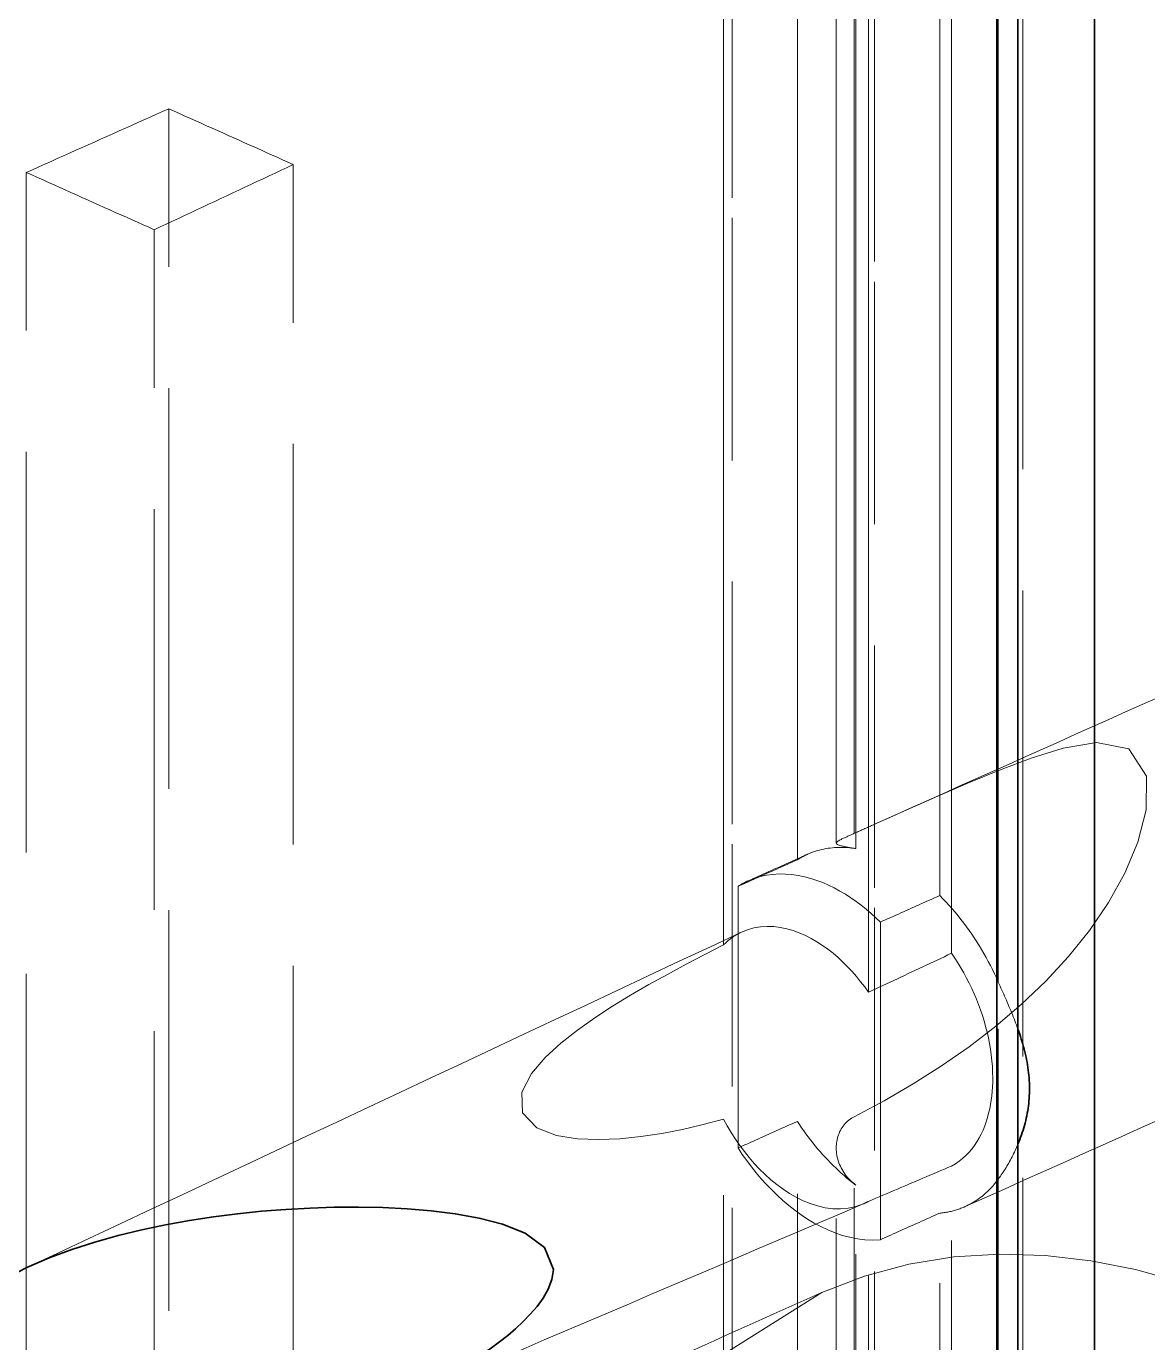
# Model space of a CAD drawing. Header units: millimetres. Extents: x 10 to 410, y 10 to 287.
# Drawn here: x 309.879 to 312.192, y 200.867 to 203.581 of the extents above; entities that cross this region are included whole.
import ezdxf

# ---------------------------------------------------------------- set-up
doc = ezdxf.new("R2010")
doc.units = ezdxf.units.MM
doc.linetypes.add('DASHED', pattern=[0.75, 0.5, -0.25])
doc.layers.add('HIDDEN', color=8, linetype='DASHED', lineweight=18)
doc.layers.add('VISIBLE', color=7, linetype='CONTINUOUS', lineweight=35)

msp = doc.modelspace()

# ---------------------------------------------------------------- linework, layer by layer
at = {"layer": 'HIDDEN'}
for points in [[(311.5872, 201.917), (311.5872, 202.2406), (311.5872, 202.5642), (311.5872, 202.8878), (311.5872, 203.2114), (311.5872, 203.535), (311.5872, 203.8586), (311.5872, 204.1822), (311.5872, 204.5058), (311.5872, 204.8294), (311.5872, 205.1531), (311.5872, 205.4767), (311.5872, 205.8003), (311.5872, 206.1239), (311.5872, 206.4475), (311.5872, 206.7711), (311.5872, 207.0947), (311.5872, 207.4183), (311.5872, 207.7419), (311.5872, 208.0655), (311.5872, 208.3892), (311.5872, 208.7128), (311.5872, 209.0364), (311.5872, 209.36)], [(311.5499, 201.8967), (311.5499, 202.2194), (311.5499, 202.542), (311.5499, 202.8647), (311.5499, 203.1873), (311.5499, 203.51), (311.5499, 203.8326), (311.5499, 204.1553), (311.5499, 204.4779), (311.5499, 204.8006), (311.5499, 205.1232), (311.5499, 205.4459), (311.5499, 205.7685), (311.5499, 206.0912), (311.5499, 206.4138), (311.5499, 206.7365), (311.5499, 207.0591), (311.5499, 207.3817), (311.5499, 207.7044), (311.5499, 208.027), (311.5499, 208.3497), (311.5499, 208.6723), (311.5499, 208.995), (311.5499, 209.3176)], [(311.8842, 201.6104), (311.8842, 201.9378), (311.8842, 202.2653), (311.8842, 202.5928), (311.8842, 202.9203), (311.8842, 203.2477), (311.8842, 203.5752), (311.8842, 203.9027), (311.8842, 204.2302), (311.8842, 204.5576), (311.8842, 204.8851), (311.8842, 205.2126), (311.8842, 205.54), (311.8842, 205.8675), (311.8842, 206.195), (311.8842, 206.5225), (311.8842, 206.8499), (311.8842, 207.1774), (311.8842, 207.5049), (311.8842, 207.8324), (311.8842, 208.1598), (311.8842, 208.4873), (311.8842, 208.8148), (311.8842, 209.1423)], [(311.8842, 175.1076), (311.8842, 176.5873), (311.8842, 178.0671), (311.8842, 179.5469), (311.8842, 181.0266), (311.8842, 182.5064), (311.8842, 183.9862), (311.8842, 185.4659), (311.8842, 186.9457), (311.8842, 188.4255), (311.8842, 189.9053), (311.8842, 191.385), (311.8842, 192.8648), (311.8842, 194.3446), (311.8842, 195.8243), (311.8842, 197.3041), (311.8842, 198.7839), (311.8842, 200.2636), (311.8842, 201.7434), (311.8842, 203.2232), (311.8842, 204.7029), (311.8842, 206.1827), (311.8842, 207.6625), (311.8842, 209.1423)], [(311.3177, 201.687), (311.3177, 201.9281), (311.3177, 202.1691), (311.3177, 202.4102), (311.3177, 202.6513), (311.3177, 202.8923), (311.3177, 203.1334), (311.3177, 203.3745), (311.3177, 203.6155), (311.3177, 203.8566), (311.3177, 204.0976), (311.3177, 204.3387), (311.3177, 204.5798), (311.3177, 204.8208), (311.3177, 205.0619), (311.3177, 205.3029), (311.3177, 205.544), (311.3177, 205.7851), (311.3177, 206.0261), (311.3177, 206.2672), (311.3177, 206.5082), (311.3177, 206.7493), (311.3177, 206.9904), (311.3177, 207.2314)], [(311.7878, 201.6696), (311.7878, 201.9089), (311.7878, 202.1483), (311.7878, 202.3876), (311.7878, 202.6269), (311.7878, 202.8663), (311.7878, 203.1056), (311.7878, 203.3449), (311.7878, 203.5843), (311.7878, 203.8236), (311.7878, 204.0629), (311.7878, 204.3023), (311.7878, 204.5416), (311.7878, 204.7809), (311.7878, 205.0203), (311.7878, 205.2596), (311.7878, 205.4989), (311.7878, 205.7383), (311.7878, 205.9776), (311.7878, 206.2169), (311.7878, 206.4563), (311.7878, 206.6956), (311.7878, 206.9349), (311.7878, 207.1743)], [(311.4698, 201.8625), (311.4698, 202.0929), (311.4698, 202.3233), (311.4698, 202.5537), (311.4698, 202.7841), (311.4698, 203.0145), (311.4698, 203.245), (311.4698, 203.4754), (311.4698, 203.7058), (311.4698, 203.9362), (311.4698, 204.1666), (311.4698, 204.397), (311.4698, 204.6275), (311.4698, 204.8579), (311.4698, 205.0883), (311.4698, 205.3187), (311.4698, 205.5491), (311.4698, 205.7795), (311.4698, 206.01), (311.4698, 206.2404), (311.4698, 206.4708), (311.4698, 206.7012), (311.4698, 206.9316), (311.4698, 207.162)], [(311.5904, 201.8855), (311.5904, 202.1126), (311.5904, 202.3396), (311.5904, 202.5667), (311.5904, 202.7938), (311.5904, 203.0208), (311.5904, 203.2479), (311.5904, 203.475), (311.5904, 203.702), (311.5904, 203.9291), (311.5904, 204.1561), (311.5904, 204.3832), (311.5904, 204.6103), (311.5904, 204.8373), (311.5904, 205.0644), (311.5904, 205.2915), (311.5904, 205.5185), (311.5904, 205.7456), (311.5904, 205.9727), (311.5904, 206.1997), (311.5904, 206.4268), (311.5904, 206.6539), (311.5904, 206.8809), (311.5904, 207.108)], [(311.3352, 177.3988), (311.3352, 178.6902), (311.3352, 179.9816), (311.3352, 181.2731), (311.3352, 182.5645), (311.3352, 183.856), (311.3352, 185.1474), (311.3352, 186.4388), (311.3352, 187.7303), (311.3352, 189.0217), (311.3352, 190.3131), (311.3352, 191.6046), (311.3352, 192.896), (311.3352, 194.1874), (311.3352, 195.4789), (311.3352, 196.7703), (311.3352, 198.0617), (311.3352, 199.3532), (311.3352, 200.6446), (311.3352, 201.936), (311.3352, 203.2275), (311.3352, 204.5189), (311.3352, 205.8103), (311.3352, 207.1018)], [(311.6165, 201.5891), (311.6165, 201.8286), (311.6165, 202.0681), (311.6165, 202.3076), (311.6165, 202.5471), (311.6165, 202.7866), (311.6165, 203.0261), (311.6165, 203.2656), (311.6165, 203.5051), (311.6165, 203.7446), (311.6165, 203.9841), (311.6165, 204.2236), (311.6165, 204.4631), (311.6165, 204.7026), (311.6165, 204.9421), (311.6165, 205.1816), (311.6165, 205.4211), (311.6165, 205.6606), (311.6165, 205.9001), (311.6165, 206.1396), (311.6165, 206.3791), (311.6165, 206.6186), (311.6165, 206.8581), (311.6165, 207.0976)], [(311.7633, 201.7887), (311.7633, 202.0166), (311.7633, 202.2445), (311.7633, 202.4724), (311.7633, 202.7003), (311.7633, 202.9282), (311.7633, 203.1561), (311.7633, 203.384), (311.7633, 203.6119), (311.7633, 203.8398), (311.7633, 204.0677), (311.7633, 204.2956), (311.7633, 204.5236), (311.7633, 204.7515), (311.7633, 204.9794), (311.7633, 205.2073), (311.7633, 205.4352), (311.7633, 205.6631), (311.7633, 205.891), (311.7633, 206.1189), (311.7633, 206.3468), (311.7633, 206.5747), (311.7633, 206.8026), (311.7633, 207.0305)], [(311.6287, 177.2673), (311.6287, 178.5587), (311.6287, 179.8501), (311.6287, 181.1416), (311.6287, 182.433), (311.6287, 183.7245), (311.6287, 185.0159), (311.6287, 186.3073), (311.6287, 187.5988), (311.6287, 188.8902), (311.6287, 190.1816), (311.6287, 191.4731), (311.6287, 192.7645), (311.6287, 194.0559), (311.6287, 195.3474), (311.6287, 196.6388), (311.6287, 197.9302), (311.6287, 199.2217), (311.6287, 200.5131), (311.6287, 201.8045), (311.6287, 203.096), (311.6287, 204.3874), (311.6287, 205.6788), (311.6287, 206.9703)], [(311.935, 177.7031), (311.935, 178.9139), (311.935, 180.1246), (311.935, 181.3353), (311.935, 182.546), (311.935, 183.7567), (311.935, 184.9675), (311.935, 186.1782), (311.935, 187.3889), (311.935, 188.5996), (311.935, 189.8104), (311.935, 191.0211), (311.935, 192.2318), (311.935, 193.4425), (311.935, 194.6532), (311.935, 195.864), (311.935, 197.0747), (311.935, 198.2854), (311.935, 199.4961), (311.935, 200.7068), (311.935, 201.9176), (311.935, 203.1283), (311.935, 204.339), (311.935, 205.5497)], [(309.8794, 203.2797), (309.8922, 203.2854), (309.905, 203.2911), (309.9178, 203.2968), (309.9305, 203.3025), (309.9433, 203.3083), (309.9561, 203.314), (309.9688, 203.3197), (309.9816, 203.3254), (309.9944, 203.3311), (310.0071, 203.3368), (310.0199, 203.3425), (310.0327, 203.3483), (310.0454, 203.354), (310.0582, 203.3597), (310.071, 203.3654), (310.0837, 203.3711), (310.0965, 203.3768), (310.1093, 203.3826), (310.122, 203.3883), (310.1348, 203.394), (310.1476, 203.3997), (310.1603, 203.4054), (310.1731, 203.4111)], [(310.1731, 203.4111), (310.1843, 203.4061), (310.1955, 203.4011), (310.2066, 203.3961), (310.2178, 203.3911), (310.229, 203.3861), (310.2401, 203.3811), (310.2513, 203.3761), (310.2625, 203.3711), (310.2736, 203.3661), (310.2848, 203.3611), (310.296, 203.3561), (310.3071, 203.3511), (310.3183, 203.3461), (310.3295, 203.3411), (310.3406, 203.3361), (310.3518, 203.3311), (310.363, 203.3261), (310.3742, 203.3211), (310.3853, 203.3161), (310.3965, 203.3111), (310.4077, 203.3061), (310.4188, 203.3011), (310.43, 203.2961)], [(310.1731, 178.6586), (310.1731, 179.7348), (310.1731, 180.811), (310.1731, 181.8872), (310.1731, 182.9634), (310.1731, 184.0396), (310.1731, 185.1158), (310.1731, 186.192), (310.1731, 187.2682), (310.1731, 188.3444), (310.1731, 189.4206), (310.1731, 190.4968), (310.1731, 191.573), (310.1731, 192.6492), (310.1731, 193.7254), (310.1731, 194.8016), (310.1731, 195.8778), (310.1731, 196.954), (310.1731, 198.0302), (310.1731, 199.1064), (310.1731, 200.1826), (310.1731, 201.2587), (310.1731, 202.3349), (310.1731, 203.4111)], [(310.43, 203.2961), (310.4175, 203.2902), (310.4051, 203.2844), (310.3926, 203.2785), (310.3801, 203.2727), (310.3677, 203.2668), (310.3552, 203.261), (310.3427, 203.2551), (310.3303, 203.2493), (310.3178, 203.2434), (310.3054, 203.2376), (310.2929, 203.2317), (310.2804, 203.2259), (310.268, 203.22), (310.2555, 203.2141), (310.243, 203.2083), (310.2306, 203.2024), (310.2181, 203.1966), (310.2056, 203.1907), (310.1932, 203.1849), (310.1807, 203.179), (310.1682, 203.1732), (310.1558, 203.1673), (310.1433, 203.1615)], [(310.43, 178.5436), (310.43, 179.6198), (310.43, 180.696), (310.43, 181.7722), (310.43, 182.8484), (310.43, 183.9246), (310.43, 185.0007), (310.43, 186.0769), (310.43, 187.1531), (310.43, 188.2293), (310.43, 189.3055), (310.43, 190.3817), (310.43, 191.4579), (310.43, 192.5341), (310.43, 193.6103), (310.43, 194.6865), (310.43, 195.7627), (310.43, 196.8389), (310.43, 197.9151), (310.43, 198.9913), (310.43, 200.0675), (310.43, 201.1437), (310.43, 202.2199), (310.43, 203.2961)], [(309.8794, 203.2797), (309.8909, 203.2745), (309.9024, 203.2694), (309.9139, 203.2643), (309.9253, 203.2591), (309.9368, 203.254), (309.9483, 203.2488), (309.9598, 203.2437), (309.9712, 203.2386), (309.9827, 203.2334), (309.9942, 203.2283), (310.0056, 203.2231), (310.0171, 203.218), (310.0286, 203.2129), (310.0401, 203.2077), (310.0515, 203.2026), (310.063, 203.1975), (310.0745, 203.1923), (310.086, 203.1872), (310.0974, 203.182), (310.1089, 203.1769), (310.1204, 203.1718), (310.1318, 203.1666), (310.1433, 203.1615)], [(309.8794, 178.5272), (309.8794, 179.6034), (309.8794, 180.6796), (309.8794, 181.7558), (309.8794, 182.832), (309.8794, 183.9082), (309.8794, 184.9843), (309.8794, 186.0605), (309.8794, 187.1367), (309.8794, 188.2129), (309.8794, 189.2891), (309.8794, 190.3653), (309.8794, 191.4415), (309.8794, 192.5177), (309.8794, 193.5939), (309.8794, 194.6701), (309.8794, 195.7463), (309.8794, 196.8225), (309.8794, 197.8987), (309.8794, 198.9749), (309.8794, 200.0511), (309.8794, 201.1273), (309.8794, 202.2035), (309.8794, 203.2797)], [(310.1433, 178.409), (310.1433, 179.4852), (310.1433, 180.5614), (310.1433, 181.6376), (310.1433, 182.7138), (310.1433, 183.79), (310.1433, 184.8662), (310.1433, 185.9424), (310.1433, 187.0185), (310.1433, 188.0947), (310.1433, 189.1709), (310.1433, 190.2471), (310.1433, 191.3233), (310.1433, 192.3995), (310.1433, 193.4757), (310.1433, 194.5519), (310.1433, 195.6281), (310.1433, 196.7043), (310.1433, 197.7805), (310.1433, 198.8567), (310.1433, 199.9329), (310.1433, 201.0091), (310.1433, 202.0853), (310.1433, 203.1615)], [(311.6324, 201.9372), (311.6667, 201.9525), (311.7009, 201.9679), (311.7352, 201.9832), (311.7695, 201.9986), (311.8037, 202.0139), (311.838, 202.0292), (311.8723, 202.0446), (311.9066, 202.0599), (311.9408, 202.0753), (311.9751, 202.0906), (312.0094, 202.1059), (312.0436, 202.1213), (312.0779, 202.1366), (312.1122, 202.152), (312.1464, 202.1673), (312.1807, 202.1827), (312.215, 202.198), (312.2492, 202.2133), (312.2835, 202.2287), (312.3178, 202.244), (312.3521, 202.2594), (312.3863, 202.2747), (312.4206, 202.29)], [(311.5872, 201.3327), (311.6485, 201.3653), (311.7084, 201.4001), (311.767, 201.4372), (311.8239, 201.4768), (311.8789, 201.519), (311.9317, 201.564), (311.9819, 201.6119), (312.0289, 201.6628), (312.0723, 201.7169), (312.1114, 201.7742), (312.1451, 201.8348), (312.1721, 201.8986), (312.1895, 201.9657), (312.1899, 202.0347), (312.1535, 202.0912), (312.0864, 202.104), (312.0181, 202.0923), (311.9519, 202.0718), (311.887, 202.0474), (311.8228, 202.021), (311.7592, 201.9935), (311.6957, 201.9655), (311.6324, 201.9372)], [(311.6324, 201.9372), (311.6304, 201.9363), (311.6285, 201.9354), (311.6265, 201.9346), (311.6245, 201.9337), (311.6226, 201.9328), (311.6206, 201.9319), (311.6187, 201.931), (311.6167, 201.9302), (311.6147, 201.9293), (311.6128, 201.9284), (311.6108, 201.9275), (311.6088, 201.9266), (311.6069, 201.9258), (311.6049, 201.9249), (311.6029, 201.924), (311.601, 201.9231), (311.599, 201.9222), (311.597, 201.9214), (311.5951, 201.9205), (311.5931, 201.9196), (311.5912, 201.9187), (311.5892, 201.9178), (311.5872, 201.917)], [(311.5499, 201.8967), (311.5506, 201.8984), (311.552, 201.8997), (311.5535, 201.9008), (311.5551, 201.9018), (311.5567, 201.9027), (311.5584, 201.9036), (311.56, 201.9044), (311.5617, 201.9053), (311.5634, 201.9061), (311.5651, 201.9069), (311.5668, 201.9077), (311.5685, 201.9085), (311.5702, 201.9093), (311.5719, 201.91), (311.5736, 201.9108), (311.5753, 201.9116), (311.577, 201.9124), (311.5787, 201.9131), (311.5804, 201.9139), (311.5821, 201.9147), (311.5838, 201.9154), (311.5855, 201.9162), (311.5872, 201.917)], [(311.5904, 201.8855), (311.5886, 201.8858), (311.5868, 201.8861), (311.5849, 201.8864), (311.5831, 201.8867), (311.5812, 201.887), (311.5794, 201.8873), (311.5775, 201.8877), (311.5757, 201.888), (311.5739, 201.8883), (311.572, 201.8887), (311.5702, 201.8891), (311.5684, 201.8894), (311.5666, 201.8898), (311.5647, 201.8902), (311.5629, 201.8906), (311.5611, 201.8911), (311.5593, 201.8915), (311.5575, 201.8921), (311.5557, 201.8926), (311.554, 201.8933), (311.5523, 201.894), (311.5507, 201.8951), (311.5499, 201.8967)], [(311.3683, 201.819), (311.3736, 201.8214), (311.3789, 201.8237), (311.3843, 201.8261), (311.3896, 201.8285), (311.3949, 201.8309), (311.4002, 201.8333), (311.4055, 201.8356), (311.4109, 201.838), (311.4162, 201.8404), (311.4215, 201.8428), (311.4268, 201.8452), (311.4321, 201.8475), (311.4375, 201.8499), (311.4428, 201.8523), (311.4481, 201.8547), (311.4534, 201.8571), (311.4587, 201.8595), (311.4641, 201.8618), (311.4694, 201.8642), (311.4747, 201.8666), (311.48, 201.869), (311.4853, 201.8714), (311.4907, 201.8737)], [(311.4698, 201.8625), (311.4706, 201.863), (311.4715, 201.8636), (311.4724, 201.8641), (311.4733, 201.8646), (311.4742, 201.8652), (311.475, 201.8657), (311.4759, 201.8662), (311.4768, 201.8667), (311.4777, 201.8672), (311.4786, 201.8677), (311.4795, 201.8682), (311.4804, 201.8687), (311.4814, 201.8692), (311.4823, 201.8697), (311.4832, 201.8702), (311.4841, 201.8706), (311.485, 201.8711), (311.486, 201.8716), (311.4869, 201.872), (311.4878, 201.8725), (311.4888, 201.8729), (311.4897, 201.8733), (311.4907, 201.8737)], [(311.4907, 201.8737), (311.4947, 201.8755), (311.4988, 201.8771), (311.503, 201.8787), (311.5072, 201.8801), (311.5114, 201.8814), (311.5157, 201.8825), (311.52, 201.8836), (311.5243, 201.8845), (311.5287, 201.8854), (311.5331, 201.8861), (311.5375, 201.8867), (311.5419, 201.8872), (311.5463, 201.8875), (311.5507, 201.8878), (311.5551, 201.888), (311.5596, 201.888), (311.564, 201.888), (311.5684, 201.8878), (311.5728, 201.8875), (311.5773, 201.8872), (311.5817, 201.8867), (311.5861, 201.8862), (311.5904, 201.8855)], [(311.3474, 201.8077), (311.3527, 201.8101), (311.358, 201.8124), (311.3634, 201.8148), (311.3687, 201.8172), (311.374, 201.8196), (311.3793, 201.822), (311.3846, 201.8244), (311.39, 201.8267), (311.3953, 201.8291), (311.4006, 201.8315), (311.4059, 201.8339), (311.4112, 201.8363), (311.4166, 201.8386), (311.4219, 201.841), (311.4272, 201.8434), (311.4325, 201.8458), (311.4378, 201.8482), (311.4432, 201.8505), (311.4485, 201.8529), (311.4538, 201.8553), (311.4591, 201.8577), (311.4644, 201.8601), (311.4698, 201.8625)], [(311.3474, 201.8077), (311.3483, 201.8082), (311.3491, 201.8088), (311.35, 201.8093), (311.3509, 201.8099), (311.3518, 201.8104), (311.3527, 201.8109), (311.3536, 201.8114), (311.3545, 201.812), (311.3554, 201.8125), (311.3563, 201.813), (311.3572, 201.8135), (311.3581, 201.814), (311.359, 201.8144), (311.3599, 201.8149), (311.3608, 201.8154), (311.3618, 201.8159), (311.3627, 201.8163), (311.3636, 201.8168), (311.3645, 201.8172), (311.3655, 201.8177), (311.3664, 201.8181), (311.3673, 201.8185), (311.3683, 201.819)], [(311.3683, 201.819), (311.3805, 201.8239), (311.3931, 201.8277), (311.406, 201.8305), (311.4191, 201.8324), (311.4322, 201.8332), (311.4454, 201.833), (311.4585, 201.832), (311.4716, 201.8301), (311.4845, 201.8275), (311.4972, 201.8241), (311.5098, 201.82), (311.5221, 201.8153), (311.5342, 201.8101), (311.546, 201.8043), (311.5576, 201.798), (311.5689, 201.7913), (311.58, 201.7841), (311.5908, 201.7766), (311.6014, 201.7687), (311.6117, 201.7604), (311.6217, 201.7519), (311.6315, 201.743), (311.641, 201.7339)], [(311.3474, 201.2682), (311.3474, 201.2917), (311.3474, 201.3151), (311.3474, 201.3386), (311.3474, 201.362), (311.3474, 201.3855), (311.3474, 201.4089), (311.3474, 201.4324), (311.3474, 201.4559), (311.3474, 201.4793), (311.3474, 201.5028), (311.3474, 201.5262), (311.3474, 201.5497), (311.3474, 201.5731), (311.3474, 201.5966), (311.3474, 201.62), (311.3474, 201.6435), (311.3474, 201.6669), (311.3474, 201.6904), (311.3474, 201.7139), (311.3474, 201.7373), (311.3474, 201.7608), (311.3474, 201.7842), (311.3474, 201.8077)], [(311.641, 201.7339), (311.6463, 201.7363), (311.6516, 201.7387), (311.6569, 201.741), (311.6623, 201.7434), (311.6676, 201.7458), (311.6729, 201.7482), (311.6782, 201.7506), (311.6835, 201.7529), (311.6889, 201.7553), (311.6942, 201.7577), (311.6995, 201.7601), (311.7048, 201.7625), (311.7101, 201.7649), (311.7155, 201.7672), (311.7208, 201.7696), (311.7261, 201.772), (311.7314, 201.7744), (311.7367, 201.7768), (311.7421, 201.7791), (311.7474, 201.7815), (311.7527, 201.7839), (311.758, 201.7863), (311.7633, 201.7887)], [(311.7633, 201.7887), (311.77, 201.782), (311.7765, 201.7752), (311.7829, 201.7683), (311.7891, 201.7612), (311.7953, 201.7541), (311.8013, 201.7468), (311.8072, 201.7395), (311.8129, 201.732), (311.8185, 201.7244), (311.824, 201.7168), (311.8294, 201.7091), (311.8347, 201.7012), (311.8398, 201.6933), (311.8448, 201.6854), (311.8497, 201.6773), (311.8544, 201.6692), (311.859, 201.661), (311.8635, 201.6527), (311.8679, 201.6444), (311.8722, 201.6359), (311.8763, 201.6275), (311.8803, 201.6189), (311.8842, 201.6104)], [(311.641, 201.079), (311.641, 201.1075), (311.641, 201.1359), (311.641, 201.1644), (311.641, 201.1929), (311.641, 201.2214), (311.641, 201.2498), (311.641, 201.2783), (311.641, 201.3068), (311.641, 201.3353), (311.641, 201.3637), (311.641, 201.3922), (311.641, 201.4207), (311.641, 201.4492), (311.641, 201.4776), (311.641, 201.5061), (311.641, 201.5346), (311.641, 201.5631), (311.641, 201.5915), (311.641, 201.62), (311.641, 201.6485), (311.641, 201.6769), (311.641, 201.7054), (311.641, 201.7339)], [(309.8806, 201.0215), (309.9446, 201.0515), (310.0087, 201.0816), (310.0728, 201.1117), (310.1369, 201.1418), (310.201, 201.1718), (310.2651, 201.2019), (310.3291, 201.232), (310.3932, 201.2621), (310.4573, 201.2922), (310.5214, 201.3222), (310.5855, 201.3523), (310.6495, 201.3824), (310.7136, 201.4125), (310.7777, 201.4425), (310.8418, 201.4726), (310.9059, 201.5027), (310.97, 201.5328), (311.034, 201.5629), (311.0981, 201.5929), (311.1622, 201.623), (311.2263, 201.6531), (311.2904, 201.6832), (311.3545, 201.7132)], [(311.3177, 201.687), (311.3191, 201.6884), (311.3205, 201.6898), (311.3219, 201.6912), (311.3234, 201.6925), (311.3249, 201.6938), (311.3264, 201.6951), (311.3279, 201.6964), (311.3294, 201.6976), (311.331, 201.6988), (311.3325, 201.7), (311.3341, 201.7012), (311.3357, 201.7023), (311.3373, 201.7035), (311.339, 201.7046), (311.3406, 201.7056), (311.3423, 201.7067), (311.344, 201.7077), (311.3457, 201.7087), (311.3474, 201.7097), (311.3492, 201.7106), (311.3509, 201.7115), (311.3527, 201.7124), (311.3545, 201.7132)], [(311.3545, 201.7132), (311.3671, 201.7183), (311.3802, 201.722), (311.3937, 201.7243), (311.4073, 201.7251), (311.4209, 201.7247), (311.4344, 201.7231), (311.4478, 201.7203), (311.4609, 201.7166), (311.4737, 201.7119), (311.4862, 201.7065), (311.4984, 201.7003), (311.5102, 201.6935), (311.5216, 201.686), (311.5327, 201.6781), (311.5434, 201.6697), (311.5538, 201.6608), (311.5638, 201.6515), (311.5734, 201.6419), (311.5827, 201.6319), (311.5917, 201.6216), (311.6003, 201.611), (311.6086, 201.6002), (311.6165, 201.5891)], [(311.3177, 201.687), (311.2788, 201.6672), (311.2401, 201.6469), (311.2016, 201.6262), (311.1635, 201.605), (311.1257, 201.583), (311.0884, 201.5603), (311.0518, 201.5364), (311.0162, 201.5112), (310.9819, 201.4842), (310.9497, 201.4547), (310.9213, 201.4216), (310.9012, 201.383), (310.9025, 201.3403), (310.9325, 201.3096), (310.9732, 201.2941), (311.0163, 201.2871), (311.0599, 201.2853), (311.1035, 201.2871), (311.147, 201.2915), (311.1902, 201.2981), (311.233, 201.3065), (311.2755, 201.3164), (311.3177, 201.3278)], [(311.7878, 201.6696), (311.7804, 201.6661), (311.7729, 201.6626), (311.7655, 201.6591), (311.758, 201.6556), (311.7506, 201.6521), (311.7431, 201.6486), (311.7357, 201.6451), (311.7282, 201.6416), (311.7208, 201.6381), (311.7133, 201.6346), (311.7059, 201.6311), (311.6984, 201.6276), (311.691, 201.6241), (311.6835, 201.6206), (311.6761, 201.6171), (311.6686, 201.6136), (311.6612, 201.6101), (311.6537, 201.6066), (311.6463, 201.6031), (311.6388, 201.5996), (311.6314, 201.5961), (311.6239, 201.5926), (311.6165, 201.5891)], [(311.7878, 201.6696), (311.7945, 201.6597), (311.801, 201.6496), (311.8072, 201.6394), (311.8132, 201.6291), (311.8189, 201.6185), (311.8243, 201.6079), (311.8295, 201.5971), (311.8344, 201.5862), (311.839, 201.5752), (311.8434, 201.564), (311.8475, 201.5528), (311.8513, 201.5415), (311.8548, 201.5301), (311.8581, 201.5185), (311.861, 201.507), (311.8637, 201.4953), (311.866, 201.4836), (311.868, 201.4718), (311.8697, 201.4599), (311.871, 201.448), (311.872, 201.4361), (311.8725, 201.4242), (311.8727, 201.4122)], [(311.8842, 201.6104), (311.886, 201.6062), (311.8879, 201.602), (311.8897, 201.5978), (311.8916, 201.5936), (311.8934, 201.5894), (311.8953, 201.5852), (311.8971, 201.581), (311.899, 201.5769), (311.9008, 201.5727), (311.9026, 201.5685), (311.9044, 201.5643), (311.9062, 201.56), (311.908, 201.5558), (311.9098, 201.5516), (311.9115, 201.5474), (311.9132, 201.5431), (311.915, 201.5389), (311.9166, 201.5346), (311.9183, 201.5304), (311.9199, 201.5261), (311.9216, 201.5218), (311.9231, 201.5175), (311.9247, 201.5132)], [(311.8158, 201.1473), (311.8563, 201.1654), (311.8967, 201.1835), (311.9371, 201.2016), (311.9776, 201.2197), (312.018, 201.2378), (312.0584, 201.2559), (312.0989, 201.274), (312.1393, 201.2921), (312.1797, 201.3102), (312.2202, 201.3283), (312.2606, 201.3464), (312.301, 201.3645), (312.3415, 201.3826), (312.3819, 201.4007), (312.4223, 201.4188), (312.4628, 201.4369), (312.5032, 201.455), (312.5436, 201.4731), (312.5841, 201.4912), (312.6245, 201.5093), (312.6649, 201.5274), (312.7053, 201.5455), (312.7458, 201.5636)], [(311.8727, 201.4122), (311.8726, 201.4031), (311.8723, 201.3939), (311.8716, 201.3848), (311.8708, 201.3757), (311.8696, 201.3667), (311.8681, 201.3577), (311.8664, 201.3487), (311.8643, 201.3398), (311.8619, 201.331), (311.8592, 201.3223), (311.8561, 201.3137), (311.8527, 201.3052), (311.8488, 201.2969), (311.8446, 201.2888), (311.84, 201.2809), (311.8349, 201.2733), (311.8294, 201.266), (311.8235, 201.2591), (311.8172, 201.2525), (311.8104, 201.2463), (311.8032, 201.2407), (311.7957, 201.2355), (311.7878, 201.2309)], [(311.6054, 201.1527), (311.5904, 201.1474), (311.5748, 201.144), (311.5589, 201.1426), (311.543, 201.143), (311.5272, 201.145), (311.5116, 201.1485), (311.4964, 201.1534), (311.4817, 201.1594), (311.4673, 201.1664), (311.4535, 201.1743), (311.4402, 201.1831), (311.4273, 201.1925), (311.415, 201.2026), (311.4031, 201.2133), (311.3917, 201.2245), (311.3809, 201.2361), (311.3704, 201.2482), (311.3605, 201.2606), (311.351, 201.2735), (311.342, 201.2866), (311.3334, 201.3001), (311.3253, 201.3138), (311.3177, 201.3278)], [(311.3177, 186.2167), (311.3177, 186.8737), (311.3177, 187.5307), (311.3177, 188.1877), (311.3177, 188.8447), (311.3177, 189.5017), (311.3177, 190.1587), (311.3177, 190.8157), (311.3177, 191.4727), (311.3177, 192.1297), (311.3177, 192.7868), (311.3177, 193.4438), (311.3177, 194.1008), (311.3177, 194.7578), (311.3177, 195.4148), (311.3177, 196.0718), (311.3177, 196.7288), (311.3177, 197.3858), (311.3177, 198.0428), (311.3177, 198.6998), (311.3177, 199.3568), (311.3177, 200.0138), (311.3177, 200.6708), (311.3177, 201.3278)], [(311.5499, 201.2683), (311.55, 201.2717), (311.5502, 201.2751), (311.5505, 201.2785), (311.551, 201.2818), (311.5517, 201.2852), (311.5524, 201.2885), (311.5534, 201.2918), (311.5544, 201.295), (311.5557, 201.2982), (311.557, 201.3013), (311.5585, 201.3044), (311.5602, 201.3074), (311.562, 201.3103), (311.564, 201.3131), (311.5661, 201.3158), (311.5683, 201.3183), (311.5707, 201.3208), (311.5732, 201.3231), (311.5758, 201.3253), (311.5785, 201.3274), (311.5813, 201.3293), (311.5842, 201.3311), (311.5872, 201.3327)], [(311.5872, 186.4466), (311.5872, 187.0939), (311.5872, 187.7411), (311.5872, 188.3883), (311.5872, 189.0355), (311.5872, 189.6827), (311.5872, 190.33), (311.5872, 190.9772), (311.5872, 191.6244), (311.5872, 192.2716), (311.5872, 192.9188), (311.5872, 193.5661), (311.5872, 194.2133), (311.5872, 194.8605), (311.5872, 195.5077), (311.5872, 196.1549), (311.5872, 196.8022), (311.5872, 197.4494), (311.5872, 198.0966), (311.5872, 198.7438), (311.5872, 199.391), (311.5872, 200.0382), (311.5872, 200.6855), (311.5872, 201.3327)], [(311.3474, 201.2682), (311.3527, 201.2706), (311.358, 201.273), (311.3634, 201.2754), (311.3687, 201.2777), (311.374, 201.2801), (311.3793, 201.2825), (311.3846, 201.2849), (311.39, 201.2873), (311.3953, 201.2896), (311.4006, 201.292), (311.4059, 201.2944), (311.4112, 201.2968), (311.4166, 201.2992), (311.4219, 201.3016), (311.4272, 201.3039), (311.4325, 201.3063), (311.4378, 201.3087), (311.4432, 201.3111), (311.4485, 201.3135), (311.4538, 201.3158), (311.4591, 201.3182), (311.4644, 201.3206), (311.4698, 201.323)], [(311.5904, 201.1918), (311.5842, 201.1965), (311.5781, 201.2013), (311.572, 201.2062), (311.5661, 201.2113), (311.5602, 201.2164), (311.5545, 201.2216), (311.5488, 201.227), (311.5432, 201.2324), (311.5377, 201.2379), (311.5323, 201.2435), (311.5269, 201.2492), (311.5217, 201.2549), (311.5165, 201.2608), (311.5115, 201.2667), (311.5065, 201.2727), (311.5016, 201.2787), (311.4968, 201.2849), (311.4921, 201.2911), (311.4874, 201.2973), (311.4829, 201.3037), (311.4784, 201.31), (311.4741, 201.3165), (311.4698, 201.323)], [(311.4698, 186.3921), (311.4698, 187.0413), (311.4698, 187.6905), (311.4698, 188.3396), (311.4698, 188.9888), (311.4698, 189.638), (311.4698, 190.2871), (311.4698, 190.9363), (311.4698, 191.5855), (311.4698, 192.2346), (311.4698, 192.8838), (311.4698, 193.533), (311.4698, 194.1821), (311.4698, 194.8313), (311.4698, 195.4805), (311.4698, 196.1296), (311.4698, 196.7788), (311.4698, 197.428), (311.4698, 198.0772), (311.4698, 198.7263), (311.4698, 199.3755), (311.4698, 200.0247), (311.4698, 200.6738), (311.4698, 201.323)], [(311.9247, 201.2758), (311.9233, 201.2725), (311.9219, 201.2692), (311.9204, 201.2659), (311.9189, 201.2627), (311.9173, 201.2594), (311.9158, 201.2562), (311.9142, 201.2529), (311.9125, 201.2497), (311.9108, 201.2465), (311.9091, 201.2434), (311.9074, 201.2402), (311.9056, 201.2371), (311.9038, 201.234), (311.902, 201.2309), (311.9002, 201.2278), (311.8983, 201.2247), (311.8963, 201.2217), (311.8944, 201.2186), (311.8924, 201.2156), (311.8904, 201.2127), (311.8884, 201.2097), (311.8863, 201.2068), (311.8842, 201.2038)], [(311.641, 201.079), (311.6251, 201.0783), (311.6092, 201.0789), (311.5935, 201.0808), (311.5779, 201.0839), (311.5625, 201.088), (311.5475, 201.0931), (311.5327, 201.0991), (311.5184, 201.1059), (311.5044, 201.1134), (311.4907, 201.1216), (311.4775, 201.1303), (311.4646, 201.1396), (311.4521, 201.1495), (311.44, 201.1597), (311.4282, 201.1705), (311.4169, 201.1815), (311.4059, 201.193), (311.3952, 201.2048), (311.3849, 201.2169), (311.375, 201.2294), (311.3655, 201.2421), (311.3562, 201.255), (311.3474, 201.2682)], [(311.5904, 201.1918), (311.5873, 201.1942), (311.5843, 201.1967), (311.5814, 201.1993), (311.5786, 201.202), (311.5758, 201.2047), (311.5732, 201.2076), (311.5707, 201.2106), (311.5683, 201.2137), (311.5661, 201.2169), (311.564, 201.2202), (311.562, 201.2235), (311.5601, 201.227), (311.5584, 201.2305), (311.5568, 201.234), (311.5554, 201.2377), (311.5541, 201.2414), (311.553, 201.2451), (311.5521, 201.2489), (311.5513, 201.2527), (311.5507, 201.2566), (311.5503, 201.2605), (311.55, 201.2644), (311.5499, 201.2683)], [(311.5499, 186.4264), (311.5499, 187.0717), (311.5499, 187.717), (311.5499, 188.3623), (311.5499, 189.0076), (311.5499, 189.6529), (311.5499, 190.2982), (311.5499, 190.9435), (311.5499, 191.5888), (311.5499, 192.2341), (311.5499, 192.8794), (311.5499, 193.5247), (311.5499, 194.17), (311.5499, 194.8153), (311.5499, 195.4606), (311.5499, 196.1059), (311.5499, 196.7512), (311.5499, 197.3965), (311.5499, 198.0418), (311.5499, 198.6871), (311.5499, 199.3324), (311.5499, 199.9777), (311.5499, 200.623), (311.5499, 201.2683)], [(311.6165, 201.1581), (311.6239, 201.1612), (311.6314, 201.1644), (311.6388, 201.1676), (311.6463, 201.1707), (311.6537, 201.1739), (311.6612, 201.1771), (311.6686, 201.1802), (311.6761, 201.1834), (311.6835, 201.1866), (311.691, 201.1897), (311.6984, 201.1929), (311.7059, 201.1961), (311.7133, 201.1992), (311.7208, 201.2024), (311.7282, 201.2056), (311.7357, 201.2088), (311.7431, 201.2119), (311.7506, 201.2151), (311.758, 201.2183), (311.7655, 201.2214), (311.7729, 201.2246), (311.7804, 201.2278), (311.7878, 201.2309)], [(311.7878, 186.1993), (311.7878, 186.8528), (311.7878, 187.5064), (311.7878, 188.1599), (311.7878, 188.8135), (311.7878, 189.467), (311.7878, 190.1206), (311.7878, 190.7741), (311.7878, 191.4277), (311.7878, 192.0812), (311.7878, 192.7348), (311.7878, 193.3883), (311.7878, 194.0419), (311.7878, 194.6954), (311.7878, 195.349), (311.7878, 196.0025), (311.7878, 196.6561), (311.7878, 197.3096), (311.7878, 197.9632), (311.7878, 198.6167), (311.7878, 199.2703), (311.7878, 199.9238), (311.7878, 200.5774), (311.7878, 201.2309)], [(311.5904, 186.4152), (311.5904, 187.0577), (311.5904, 187.7001), (311.5904, 188.3426), (311.5904, 188.985), (311.5904, 189.6275), (311.5904, 190.27), (311.5904, 190.9124), (311.5904, 191.5549), (311.5904, 192.1974), (311.5904, 192.8398), (311.5904, 193.4823), (311.5904, 194.1247), (311.5904, 194.7672), (311.5904, 195.4097), (311.5904, 196.0521), (311.5904, 196.6946), (311.5904, 197.3371), (311.5904, 197.9795), (311.5904, 198.622), (311.5904, 199.2644), (311.5904, 199.9069), (311.5904, 200.5494), (311.5904, 201.1918)], [(311.8842, 201.2038), (311.8818, 201.2007), (311.8794, 201.1976), (311.877, 201.1946), (311.8745, 201.1916), (311.8719, 201.1887), (311.8693, 201.1858), (311.8666, 201.183), (311.8638, 201.1802), (311.861, 201.1775), (311.8581, 201.1749), (311.8552, 201.1723), (311.8522, 201.1698), (311.8492, 201.1674), (311.8461, 201.165), (311.8429, 201.1628), (311.8397, 201.1605), (311.8364, 201.1584), (311.8331, 201.1564), (311.8297, 201.1544), (311.8263, 201.1525), (311.8229, 201.1507), (311.8194, 201.149), (311.8158, 201.1473)], [(311.8842, 186.14), (311.8842, 186.795), (311.8842, 187.4499), (311.8842, 188.1049), (311.8842, 188.7598), (311.8842, 189.4148), (311.8842, 190.0697), (311.8842, 190.7247), (311.8842, 191.3796), (311.8842, 192.0346), (311.8842, 192.6895), (311.8842, 193.3445), (311.8842, 193.9994), (311.8842, 194.6544), (311.8842, 195.3093), (311.8842, 195.9643), (311.8842, 196.6192), (311.8842, 197.2742), (311.8842, 197.9291), (311.8842, 198.584), (311.8842, 199.239), (311.8842, 199.8939), (311.8842, 200.5489), (311.8842, 201.2038)], [(310.5971, 200.7228), (310.6409, 200.7415), (310.6847, 200.7602), (310.7286, 200.7789), (310.7724, 200.7976), (310.8163, 200.8162), (310.8601, 200.8349), (310.9039, 200.8536), (310.9478, 200.8723), (310.9916, 200.891), (311.0355, 200.9097), (311.0793, 200.9284), (311.1232, 200.9471), (311.167, 200.9658), (311.2108, 200.9845), (311.2547, 201.0031), (311.2985, 201.0218), (311.3424, 201.0405), (311.3862, 201.0592), (311.43, 201.0779), (311.4739, 201.0966), (311.5177, 201.1153), (311.5616, 201.134), (311.6054, 201.1527)], [(311.6165, 201.1581), (311.616, 201.1578), (311.6156, 201.1576), (311.6151, 201.1573), (311.6146, 201.157), (311.6141, 201.1568), (311.6137, 201.1566), (311.6132, 201.1563), (311.6127, 201.1561), (311.6122, 201.1558), (311.6117, 201.1556), (311.6113, 201.1553), (311.6108, 201.1551), (311.6103, 201.1549), (311.6098, 201.1546), (311.6093, 201.1544), (311.6088, 201.1542), (311.6083, 201.154), (311.6079, 201.1537), (311.6074, 201.1535), (311.6069, 201.1533), (311.6064, 201.1531), (311.6059, 201.1529), (311.6054, 201.1527)], [(311.6165, 186.1188), (311.6165, 186.7727), (311.6165, 187.4265), (311.6165, 188.0804), (311.6165, 188.7343), (311.6165, 189.3882), (311.6165, 190.0421), (311.6165, 190.696), (311.6165, 191.3498), (311.6165, 192.0037), (311.6165, 192.6576), (311.6165, 193.3115), (311.6165, 193.9654), (311.6165, 194.6192), (311.6165, 195.2731), (311.6165, 195.927), (311.6165, 196.5809), (311.6165, 197.2348), (311.6165, 197.8887), (311.6165, 198.5425), (311.6165, 199.1964), (311.6165, 199.8503), (311.6165, 200.5042), (311.6165, 201.1581)], [(311.8158, 201.1473), (311.8137, 201.1464), (311.8115, 201.1455), (311.8093, 201.1446), (311.8071, 201.1437), (311.8049, 201.1429), (311.8026, 201.1421), (311.8004, 201.1413), (311.7981, 201.1406), (311.7959, 201.1399), (311.7936, 201.1393), (311.7913, 201.1387), (311.789, 201.1381), (311.7867, 201.1375), (311.7844, 201.137), (311.7821, 201.1365), (311.7798, 201.1361), (311.7774, 201.1356), (311.7751, 201.1352), (311.7727, 201.1349), (311.7704, 201.1346), (311.768, 201.1343), (311.7657, 201.134), (311.7633, 201.1338)], [(311.641, 201.079), (311.6463, 201.0814), (311.6516, 201.0838), (311.6569, 201.0861), (311.6623, 201.0885), (311.6676, 201.0909), (311.6729, 201.0933), (311.6782, 201.0957), (311.6835, 201.0981), (311.6889, 201.1004), (311.6942, 201.1028), (311.6995, 201.1052), (311.7048, 201.1076), (311.7101, 201.11), (311.7155, 201.1123), (311.7208, 201.1147), (311.7261, 201.1171), (311.7314, 201.1195), (311.7367, 201.1219), (311.7421, 201.1243), (311.7474, 201.1266), (311.7527, 201.129), (311.758, 201.1314), (311.7633, 201.1338)], [(311.7633, 186.3184), (311.7633, 186.9625), (311.7633, 187.6067), (311.7633, 188.2508), (311.7633, 188.8949), (311.7633, 189.5391), (311.7633, 190.1832), (311.7633, 190.8274), (311.7633, 191.4715), (311.7633, 192.1157), (311.7633, 192.7598), (311.7633, 193.404), (311.7633, 194.0481), (311.7633, 194.6923), (311.7633, 195.3364), (311.7633, 195.9806), (311.7633, 196.6247), (311.7633, 197.2689), (311.7633, 197.913), (311.7633, 198.5572), (311.7633, 199.2013), (311.7633, 199.8455), (311.7633, 200.4896), (311.7633, 201.1338)], [(311.5201, 200.9701), (311.6082, 201.0041), (311.6994, 201.0285), (311.7926, 201.0435), (311.8868, 201.0494), (311.9811, 201.0466), (312.0749, 201.0357), (312.1675, 201.0174), (312.2585, 200.9923), (312.3477, 200.9612), (312.4347, 200.9246), (312.5195, 200.8831), (312.6019, 200.8371), (312.682, 200.787), (312.7597, 200.7333), (312.8349, 200.6763), (312.9078, 200.6163), (312.9783, 200.5534), (313.0464, 200.488), (313.1122, 200.4203), (313.1756, 200.3504), (313.2368, 200.2784), (313.2957, 200.2046), (313.3523, 200.129)], [(313.3299, 196.9274), (313.0904, 196.8583), (312.8411, 196.8534), (312.5966, 196.9036), (312.365, 196.9969), (312.1493, 197.123), (311.9504, 197.2743), (311.7682, 197.4454), (311.6024, 197.6324), (311.4525, 197.8324), (311.3185, 198.0434), (311.2003, 198.2636), (311.0982, 198.4917), (311.0126, 198.7266), (310.9446, 198.9671), (310.8952, 199.2121), (310.8662, 199.4604), (310.86, 199.7102), (310.8796, 199.9593), (310.9292, 200.2042), (311.014, 200.4391), (311.1393, 200.6549), (311.3091, 200.8376), (311.5201, 200.9701)], [(310.9532, 200.7164), (310.9779, 200.7274), (311.0025, 200.7384), (311.0272, 200.7495), (311.0518, 200.7605), (311.0765, 200.7715), (311.1011, 200.7826), (311.1258, 200.7936), (311.1504, 200.8046), (311.1751, 200.8157), (311.1997, 200.8267), (311.2244, 200.8377), (311.249, 200.8488), (311.2737, 200.8598), (311.2983, 200.8708), (311.3229, 200.8819), (311.3476, 200.8929), (311.3722, 200.9039), (311.3969, 200.915), (311.4215, 200.926), (311.4462, 200.937), (311.4708, 200.9481), (311.4955, 200.9591), (311.5201, 200.9701)]]:
    msp.add_lwpolyline(points, dxfattribs=at)
at = {"layer": 'VISIBLE'}
for points in [[(312.0829, 175.1089), (312.0829, 176.5887), (312.0829, 178.0684), (312.0829, 179.5482), (312.0829, 181.028), (312.0829, 182.5078), (312.0829, 183.9875), (312.0829, 185.4673), (312.0829, 186.9471), (312.0829, 188.4268), (312.0829, 189.9066), (312.0829, 191.3864), (312.0829, 192.8661), (312.0829, 194.3459), (312.0829, 195.8257), (312.0829, 197.3054), (312.0829, 198.7852), (312.0829, 200.265), (312.0829, 201.7448), (312.0829, 203.2245), (312.0829, 204.7043), (312.0829, 206.1841), (312.0829, 207.6638), (312.0829, 209.1436)], [(311.9247, 175.0637), (311.9247, 176.5435), (311.9247, 178.0233), (311.9247, 179.5031), (311.9247, 180.9828), (311.9247, 182.4626), (311.9247, 183.9424), (311.9247, 185.4221), (311.9247, 186.9019), (311.9247, 188.3817), (311.9247, 189.8614), (311.9247, 191.3412), (311.9247, 192.821), (311.9247, 194.3007), (311.9247, 195.7805), (311.9247, 197.2603), (311.9247, 198.7401), (311.9247, 200.2198), (311.9247, 201.6996), (311.9247, 203.1794), (311.9247, 204.6591), (311.9247, 206.1389), (311.9247, 207.6187), (311.9247, 209.0984)], [(311.8811, 175.0186), (311.8811, 176.4984), (311.8811, 177.9781), (311.8811, 179.4579), (311.8811, 180.9377), (311.8811, 182.4174), (311.8811, 183.8972), (311.8811, 185.377), (311.8811, 186.8567), (311.8811, 188.3365), (311.8811, 189.8163), (311.8811, 191.2961), (311.8811, 192.7758), (311.8811, 194.2556), (311.8811, 195.7354), (311.8811, 197.2151), (311.8811, 198.6949), (311.8811, 200.1747), (311.8811, 201.6544), (311.8811, 203.1342), (311.8811, 204.614), (311.8811, 206.0937), (311.8811, 207.5735), (311.8811, 209.0533)], [(311.9247, 201.5132), (311.9265, 201.5081), (311.9283, 201.5029), (311.93, 201.4977), (311.9316, 201.4925), (311.9332, 201.4873), (311.9348, 201.4821), (311.9362, 201.4768), (311.9376, 201.4716), (311.939, 201.4663), (311.9402, 201.461), (311.9414, 201.4557), (311.9425, 201.4503), (311.9435, 201.445), (311.9445, 201.4396), (311.9453, 201.4342), (311.9461, 201.4288), (311.9467, 201.4234), (311.9473, 201.418), (311.9478, 201.4126), (311.9481, 201.4071), (311.9484, 201.4017), (311.9485, 201.3962), (311.9486, 201.3908)], [(311.9486, 201.3908), (311.9485, 201.3856), (311.9484, 201.3805), (311.9482, 201.3754), (311.9478, 201.3702), (311.9474, 201.3651), (311.9469, 201.36), (311.9463, 201.3549), (311.9456, 201.3498), (311.9448, 201.3447), (311.9439, 201.3397), (311.9429, 201.3346), (311.9418, 201.3296), (311.9407, 201.3246), (311.9394, 201.3196), (311.9381, 201.3147), (311.9367, 201.3097), (311.9352, 201.3048), (311.9337, 201.2999), (311.932, 201.295), (311.9303, 201.2902), (311.9285, 201.2854), (311.9266, 201.2806), (311.9247, 201.2758)], [(310.9665, 201.0176), (310.9484, 201.063), (310.9082, 201.0924), (310.8618, 201.111), (310.8134, 201.1236), (310.7642, 201.1324), (310.7145, 201.1386), (310.6647, 201.1427), (310.6147, 201.1452), (310.5647, 201.1461), (310.5147, 201.1458), (310.4646, 201.1442), (310.4147, 201.1415), (310.3648, 201.1376), (310.315, 201.1325), (310.2654, 201.1262), (310.2159, 201.1187), (310.1667, 201.1098), (310.1177, 201.0995), (310.0691, 201.0877), (310.0209, 201.0742), (309.9733, 201.0589), (309.9264, 201.0414), (309.8806, 201.0215)], [(309.8806, 201.0215), (309.8765, 201.0196), (309.8725, 201.0177), (309.8686, 201.0157), (309.8646, 201.0137), (309.8606, 201.0118), (309.8567, 201.0098), (309.8527, 201.0077), (309.8488, 201.0057), (309.8449, 201.0036), (309.841, 201.0015), (309.8371, 200.9993), (309.8332, 200.9972), (309.8294, 200.995), (309.8256, 200.9928), (309.8217, 200.9905), (309.8179, 200.9882), (309.8141, 200.986), (309.8104, 200.9836), (309.8066, 200.9813), (309.8029, 200.9789), (309.7992, 200.9765), (309.7955, 200.974), (309.7918, 200.9715)], [(310.5971, 200.7228), (310.6166, 200.7313), (310.6359, 200.74), (310.6552, 200.749), (310.6743, 200.7583), (310.6933, 200.7678), (310.7121, 200.7777), (310.7308, 200.7878), (310.7493, 200.7983), (310.7677, 200.809), (310.7858, 200.8201), (310.8037, 200.8316), (310.8213, 200.8435), (310.8387, 200.8557), (310.8557, 200.8685), (310.8723, 200.8817), (310.8885, 200.8955), (310.9041, 200.91), (310.9189, 200.9252), (310.9328, 200.9413), (310.9453, 200.9584), (310.9559, 200.9768), (310.9635, 200.9966), (310.9665, 201.0176)]]:
    msp.add_lwpolyline(points, dxfattribs=at)

doc.saveas('drawing.dxf')
